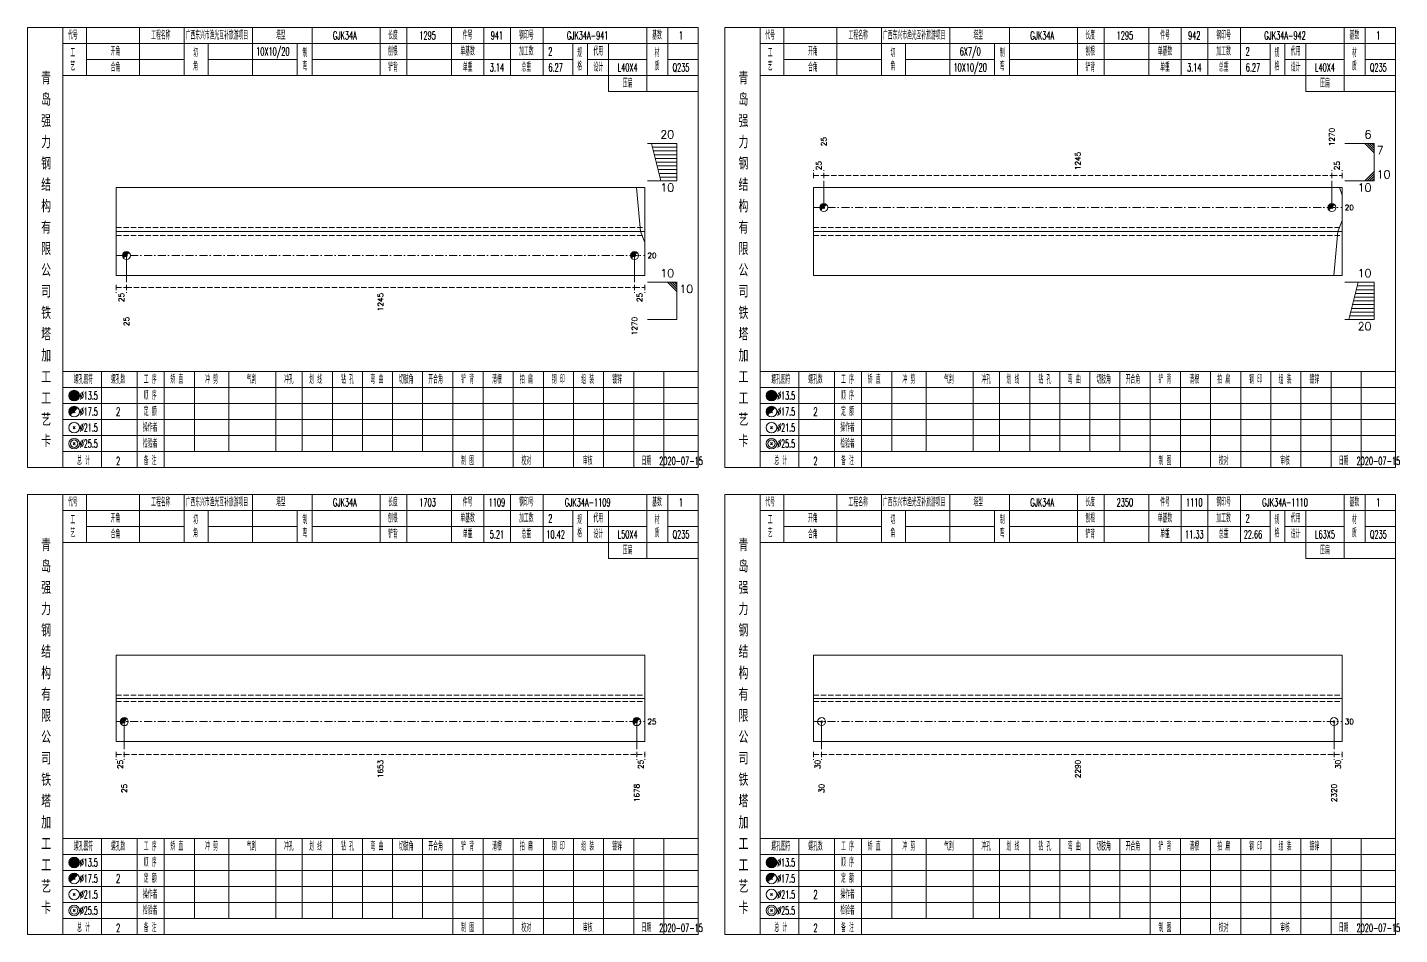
# Model space of a CAD drawing. Extents: x 0 to 2606, y -377 to 6479.
# Drawn here: x 0 to 514, y 1750 to 2090 of the extents above; entities that cross this region are included whole.
import ezdxf
from ezdxf.enums import TextEntityAlignment as Align

# ---------------------------------------------------------------- set-up
doc = ezdxf.new("R2010")
doc.units = 0
doc.header["$MEASUREMENT"] = 0
doc.linetypes.add('一点画线', pattern=[5.2, 3, -1, 0.2, -1])
doc.linetypes.add('虚线', pattern=[2.75, 2, -0.75])
doc.layers.get('0').update_dxf_attribs({"linetype": 'CONTINUOUS', "lineweight": 25})
doc.layers.add('1', color=7, linetype='CONTINUOUS', lineweight=25)
doc.layers.add('4', color=7, linetype='CONTINUOUS', lineweight=25)
doc.styles.get("Standard").update_dxf_attribs({"font": 'simplex.shx', "width": 0.7, "height": 3, "bigfont": 'gbhzfs.shx'})

msp = doc.modelspace()

# ---------------------------------------------------------------- linework, layer by layer
at = {"color": 7, "linetype": 'Continuous', "lineweight": 13}
for p, q in [((243.4, 2046.5), (232.4, 2046.5)), ((237.4, 2032.5), (233.9, 2046.5)), ((243.4, 2045.1), (234.25, 2045.1)), ((243.4, 2043.7), (234.6, 2043.7)), ((243.4, 2042.3), (234.95, 2042.3)), ((243.4, 2032.5), (243.4, 2046.5)), ((504.8, 2046.5), (493.8, 2046.5)), ((501.3, 2046.5), (504.8, 2043)), ((502.18, 2046.5), (504.8, 2043.88)), ((503.05, 2046.5), (504.8, 2044.75)), ((503.93, 2046.5), (504.8, 2045.62)), ((504.8, 2032.5), (504.8, 2046.5)), ((243.4, 2040.9), (235.3, 2040.9)), ((243.4, 2039.5), (235.65, 2039.5)), ((243.4, 2038.1), (236, 2038.1)), ((243.4, 2032.5), (232.4, 2032.5)), ((243.4, 2036.7), (236.35, 2036.7)), ((243.4, 2035.3), (236.7, 2035.3)), ((243.4, 2033.9), (237.05, 2033.9)), ((298.52, 2022.5), (298.52, 2032.5)), ((488.98, 2022.5), (488.98, 2032.5)), ((504.8, 2032.5), (493.8, 2032.5)), ((501.3, 2032.5), (504.8, 2036)), ((502.18, 2032.5), (504.8, 2035.12)), ((503.05, 2032.5), (504.8, 2034.25)), ((503.93, 2032.5), (504.8, 2033.38)), ((229.87, 2013.5), (228.34, 2030)), ((492.8, 2027.11), (491.88, 2030)), ((492.8, 2017.62), (491.27, 2013.5)), ((231.4, 2009.38), (229.87, 2013.5)), ((491.27, 2013.5), (489.74, 1997)), ((37.12, 2004.5), (37.12, 1994.5)), ((227.58, 2004.5), (227.58, 1994.5)), ((243.4, 1994.5), (232.4, 1994.5)), ((239.9, 1994.5), (243.4, 1991)), ((240.78, 1994.5), (243.4, 1991.88)), ((241.65, 1994.5), (243.4, 1992.75)), ((242.53, 1994.5), (243.4, 1993.62)), ((243.4, 1994.5), (243.4, 1980.5)), ((504.8, 1994.5), (493.8, 1994.5)), ((498.8, 1994.5), (495.3, 1980.5)), ((504.8, 1991.7), (498.1, 1991.7)), ((504.8, 1993.1), (498.45, 1993.1)), ((504.8, 1994.5), (504.8, 1980.5)), ((504.8, 1986.1), (496.7, 1986.1)), ((504.8, 1987.5), (497.05, 1987.5)), ((504.8, 1988.9), (497.4, 1988.9)), ((504.8, 1990.3), (497.75, 1990.3)), ((243.4, 1980.5), (232.4, 1980.5)), ((504.8, 1980.5), (493.8, 1980.5)), ((504.8, 1981.9), (495.65, 1981.9)), ((504.8, 1983.3), (496, 1983.3)), ((504.8, 1984.7), (496.35, 1984.7)), ((36.3, 1829.8), (36.3, 1819.5)), ((228.4, 1829.8), (228.4, 1819.5)), ((297.7, 1829.81), (297.7, 1819.5)), ((489.8, 1829.81), (489.8, 1819.5))]:
    msp.add_line(p, q, dxfattribs=at)
at = {"color": 8, "linetype": '虚线', "lineweight": 9}
for p, q in [((294.7, 2033.5), (294.7, 2036.5)), ((294.7, 2034.5), (298.52, 2034.5)), ((298.52, 2033.5), (298.52, 2036.5)), ((298.52, 2033.5), (298.52, 2036.5)), ((298.52, 2034.5), (488.98, 2034.5)), ((488.98, 2033.5), (488.98, 2036.5)), ((488.98, 2033.5), (488.98, 2036.5)), ((488.98, 2034.5), (492.8, 2034.5)), ((492.8, 2033.5), (492.8, 2036.5)), ((33.3, 1993.5), (33.3, 1990.5)), ((33.3, 1992.5), (37.12, 1992.5)), ((37.12, 1993.5), (37.12, 1990.5)), ((37.12, 1993.5), (37.12, 1990.5)), ((37.12, 1992.5), (227.58, 1992.5)), ((227.58, 1993.5), (227.58, 1990.5)), ((227.58, 1993.5), (227.58, 1990.5)), ((227.58, 1992.5), (231.4, 1992.5)), ((231.4, 1993.5), (231.4, 1990.5)), ((33.3, 1818.5), (33.3, 1815.5)), ((33.3, 1817.5), (36.3, 1817.5)), ((36.3, 1818.5), (36.3, 1815.5)), ((36.3, 1818.5), (36.3, 1815.5)), ((36.3, 1817.5), (228.4, 1817.5)), ((228.4, 1818.5), (228.4, 1815.5)), ((228.4, 1818.5), (228.4, 1815.5)), ((228.4, 1817.5), (231.4, 1817.5)), ((231.4, 1818.5), (231.4, 1815.5)), ((294.7, 1818.5), (294.7, 1815.5)), ((294.7, 1817.5), (297.7, 1817.5)), ((297.7, 1818.5), (297.7, 1815.5)), ((297.7, 1818.5), (297.7, 1815.5)), ((297.7, 1817.5), (489.8, 1817.5)), ((489.8, 1818.5), (489.8, 1815.5)), ((489.8, 1818.5), (489.8, 1815.5)), ((489.8, 1817.5), (492.8, 1817.5)), ((492.8, 1818.5), (492.8, 1815.5))]:
    msp.add_line(p, q, dxfattribs=at)
at = {"color": 7, "linetype": 'Continuous', "lineweight": 18}
for p, q in [((33.3, 2030), (33.3, 1997)), ((33.3, 2030), (231.4, 2030)), ((231.4, 2030), (231.4, 1997)), ((294.7, 2030), (294.7, 1997)), ((294.7, 2030), (492.8, 2030)), ((492.8, 2030), (492.8, 1997)), ((33.3, 2013.5), (231.4, 2013.5)), ((294.7, 2013.5), (492.8, 2013.5)), ((33.3, 1854.7), (33.3, 1822.3)), ((33.3, 1854.7), (231.4, 1854.7)), ((231.4, 1854.7), (231.4, 1822.3)), ((294.7, 1854.69), (294.7, 1822.31)), ((294.7, 1854.69), (492.8, 1854.69)), ((492.8, 1854.69), (492.8, 1822.31)), ((33.3, 1838.5), (231.4, 1838.5)), ((294.7, 1838.5), (492.8, 1838.5))]:
    msp.add_line(p, q, dxfattribs=at)
at = {"color": 3, "linetype": '一点画线', "lineweight": 13}
for p, q in [((294.7, 2022.5), (492.8, 2022.5)), ((33.3, 2004.5), (231.4, 2004.5)), ((33.3, 1829.8), (231.4, 1829.8)), ((294.7, 1829.81), (492.8, 1829.81))]:
    msp.add_line(p, q, dxfattribs=at)
at = {"color": 7, "linetype": 'Continuous', "lineweight": 0}
for p, q in [((298.22, 2022.2), (298.82, 2022.8)), ((298.22, 2022.8), (298.82, 2022.2)), ((488.68, 2022.2), (489.28, 2022.8)), ((488.68, 2022.8), (489.28, 2022.2))]:
    msp.add_line(p, q, dxfattribs=at)
at = {"color": 1, "linetype": '虚线', "lineweight": 18}
for p, q in [((33.3, 2015), (231.4, 2015)), ((33.3, 2012), (231.4, 2012)), ((294.7, 2015), (492.8, 2015)), ((294.7, 2012), (492.8, 2012)), ((33.3, 1839.7), (231.4, 1839.7)), ((33.3, 1837.3), (231.4, 1837.3)), ((294.7, 1839.69), (492.8, 1839.69)), ((294.7, 1837.31), (492.8, 1837.31))]:
    msp.add_line(p, q, dxfattribs=at)
at = {"color": 7, "linetype": 'Continuous', "lineweight": 13}
for centre in [(298.52, 2022.5), (488.98, 2022.5)]:
    msp.add_circle(centre, 1.5, dxfattribs=at)
for centre, radius in [((298.52, 2022.5), 1.35), ((298.52, 2022.5), 1.2), ((298.52, 2022.5), 1.05), ((298.52, 2022.5), 0.9), ((298.52, 2022.5), 0.75), ((298.52, 2022.5), 0.6), ((298.52, 2022.5), 0.45), ((298.52, 2022.5), 0.3), ((298.52, 2022.5), 0.15), ((488.98, 2022.5), 1.35), ((488.98, 2022.5), 1.2), ((488.98, 2022.5), 1.05), ((488.98, 2022.5), 0.9), ((488.98, 2022.5), 0.75), ((488.98, 2022.5), 0.6), ((488.98, 2022.5), 0.45), ((488.98, 2022.5), 0.3), ((488.98, 2022.5), 0.15)]:
    msp.add_arc(centre, radius, 45, 225, dxfattribs=at)
at = {"layer": '1', "color": 7, "linetype": 'Continuous', "lineweight": 0}
for p, q in [((36.82, 2004.2), (37.42, 2004.8)), ((36.82, 2004.8), (37.42, 2004.2)), ((227.28, 2004.2), (227.88, 2004.8)), ((227.28, 2004.8), (227.88, 2004.2)), ((36, 1829.5), (36.6, 1830.1)), ((36, 1830.1), (36.6, 1829.5)), ((228.1, 1829.5), (228.7, 1830.1)), ((228.1, 1830.1), (228.7, 1829.5))]:
    msp.add_line(p, q, dxfattribs=at)
at = {"layer": '1', "color": 7, "linetype": 'Continuous', "lineweight": 18}
for p, q in [((33.3, 1997), (231.4, 1997)), ((294.7, 1997), (492.8, 1997)), ((33.3, 1822.3), (231.4, 1822.3)), ((294.7, 1822.31), (492.8, 1822.31))]:
    msp.add_line(p, q, dxfattribs=at)
at = {"layer": '1', "color": 7, "linetype": 'Continuous', "lineweight": 13}
for p, q in [((297.4, 1829.51), (298, 1830.11)), ((298, 1829.51), (297.4, 1830.11)), ((489.5, 1829.51), (490.1, 1830.11)), ((490.1, 1829.51), (489.5, 1830.11))]:
    msp.add_line(p, q, dxfattribs=at)
for centre in [(37.12, 2004.5), (227.58, 2004.5), (36.3, 1829.8), (228.4, 1829.8), (297.7, 1829.81), (489.8, 1829.81)]:
    msp.add_circle(centre, 1.5, dxfattribs=at)
for centre, radius in [((37.12, 2004.5), 1.35), ((37.12, 2004.5), 1.2), ((37.12, 2004.5), 1.05), ((37.12, 2004.5), 0.9), ((37.12, 2004.5), 0.75), ((37.12, 2004.5), 0.6), ((37.12, 2004.5), 0.45), ((37.12, 2004.5), 0.3), ((37.12, 2004.5), 0.15), ((227.58, 2004.5), 1.35), ((227.58, 2004.5), 1.2), ((227.58, 2004.5), 1.05), ((227.58, 2004.5), 0.9), ((227.58, 2004.5), 0.75), ((227.58, 2004.5), 0.6), ((227.58, 2004.5), 0.45), ((227.58, 2004.5), 0.3), ((227.58, 2004.5), 0.15), ((36.3, 1829.8), 1.35), ((228.4, 1829.8), 1.35), ((36.3, 1829.8), 1.2), ((36.3, 1829.8), 1.05), ((36.3, 1829.8), 0.9), ((36.3, 1829.8), 0.75), ((36.3, 1829.8), 0.6), ((36.3, 1829.8), 0.45), ((36.3, 1829.8), 0.3), ((36.3, 1829.8), 0.15), ((228.4, 1829.8), 1.2), ((228.4, 1829.8), 1.05), ((228.4, 1829.8), 0.9), ((228.4, 1829.8), 0.75), ((228.4, 1829.8), 0.6), ((228.4, 1829.8), 0.45), ((228.4, 1829.8), 0.3), ((228.4, 1829.8), 0.15)]:
    msp.add_arc(centre, radius, 45, 225, dxfattribs=at)
at = {"layer": '4', "color": 1, "linetype": 'Continuous', "lineweight": 18}
for p, q in [((13.3, 1925), (13.3, 2090)), ((22.2, 2072), (22.2, 2090)), ((42, 2072), (42, 2090)), ((58.8, 2072), (58.8, 2090)), ((84.4, 2072), (84.4, 2090)), ((106.7, 2072), (106.7, 2090)), ((132.2, 2072), (132.2, 2090)), ((142.2, 2072), (142.2, 2090)), ((158.9, 2072), (158.9, 2090)), ((171.1, 2072), (171.1, 2090)), ((181.1, 2072), (181.1, 2090)), ((193.3, 2072), (193.3, 2090)), ((232.2, 2066), (232.2, 2090)), ((240, 2072), (240, 2090)), ((274.7, 1925), (274.7, 2090)), ((283.6, 2072), (283.6, 2090)), ((303.4, 2072), (303.4, 2090)), ((320.2, 2072), (320.2, 2090)), ((345.8, 2072), (345.8, 2090)), ((368.1, 2072), (368.1, 2090)), ((393.6, 2072), (393.6, 2090)), ((403.6, 2072), (403.6, 2090)), ((420.3, 2072), (420.3, 2090)), ((432.5, 2072), (432.5, 2090)), ((442.5, 2072), (442.5, 2090)), ((454.7, 2072), (454.7, 2090)), ((493.6, 2066), (493.6, 2090)), ((501.4, 2072), (501.4, 2090)), ((13.3, 2084), (251.4, 2084)), ((67.8, 2072), (67.8, 2084)), ((101.1, 2072), (101.1, 2084)), ((204.4, 2072), (204.4, 2084)), ((210, 2072), (210, 2084)), ((217.8, 2066), (217.8, 2084)), ((274.7, 2084), (512.8, 2084)), ((329.2, 2072), (329.2, 2084)), ((362.5, 2072), (362.5, 2084)), ((465.8, 2072), (465.8, 2084)), ((471.4, 2072), (471.4, 2084)), ((479.2, 2066), (479.2, 2084)), ((22.2, 2078), (58.8, 2078)), ((67.8, 2078), (101.1, 2078)), ((106.7, 2078), (204.4, 2078)), ((210, 2078), (232.2, 2078)), ((240, 2078), (251.4, 2078)), ((283.6, 2078), (320.2, 2078)), ((329.2, 2078), (362.5, 2078)), ((368.1, 2078), (465.8, 2078)), ((471.4, 2078), (493.6, 2078)), ((501.4, 2078), (512.8, 2078)), ((13.3, 2072), (251.4, 2072)), ((274.7, 2072), (512.8, 2072)), ((217.8, 2066), (251.4, 2066)), ((479.2, 2066), (512.8, 2066)), ((13.3, 1961), (251.4, 1961)), ((27.8, 1925), (27.8, 1961)), ((41.1, 1925), (41.1, 1961)), ((51.2, 1925), (51.2, 1961)), ((62.6, 1931), (62.6, 1961)), ((75.5, 1931), (75.5, 1961)), ((93.1, 1931), (93.1, 1961)), ((103, 1931), (103, 1961)), ((114.3, 1931), (114.3, 1961)), ((125.6, 1931), (125.6, 1961)), ((136.9, 1931), (136.9, 1961)), ((148.1, 1931), (148.1, 1961)), ((159.5, 1931), (159.5, 1961)), ((170.8, 1931), (170.8, 1961)), ((182.1, 1931), (182.1, 1961)), ((193.4, 1931), (193.4, 1961)), ((204.7, 1931), (204.7, 1961)), ((216, 1931), (216, 1961)), ((227.3, 1931), (227.3, 1961)), ((238.6, 1931), (238.6, 1961)), ((274.7, 1961), (512.8, 1961)), ((289.2, 1925), (289.2, 1961)), ((302.5, 1925), (302.5, 1961)), ((312.6, 1925), (312.6, 1961)), ((324, 1931), (324, 1961)), ((336.9, 1931), (336.9, 1961)), ((354.5, 1931), (354.5, 1961)), ((364.4, 1931), (364.4, 1961)), ((375.7, 1931), (375.7, 1961)), ((387, 1931), (387, 1961)), ((398.3, 1931), (398.3, 1961)), ((409.5, 1931), (409.5, 1961)), ((420.9, 1931), (420.9, 1961)), ((432.2, 1931), (432.2, 1961)), ((443.5, 1931), (443.5, 1961)), ((454.8, 1931), (454.8, 1961)), ((466.1, 1931), (466.1, 1961)), ((477.4, 1931), (477.4, 1961)), ((488.7, 1931), (488.7, 1961)), ((500, 1931), (500, 1961)), ((13.3, 1955), (251.4, 1955)), ((274.7, 1955), (512.8, 1955)), ((13.3, 1949), (251.4, 1949)), ((274.7, 1949), (512.8, 1949)), ((13.3, 1943), (251.4, 1943)), ((274.7, 1943), (512.8, 1943)), ((13.3, 1937), (251.4, 1937)), ((274.7, 1937), (512.8, 1937)), ((13.3, 1931), (251.4, 1931)), ((159.5, 1925), (159.5, 1931)), ((170.8, 1925), (170.8, 1931)), ((182.1, 1925), (182.1, 1931)), ((193.4, 1925), (193.4, 1931)), ((204.7, 1925), (204.7, 1931)), ((216, 1925), (216, 1931)), ((227.3, 1925), (227.3, 1931)), ((238.6, 1925), (238.6, 1931)), ((274.7, 1931), (512.8, 1931)), ((420.9, 1925), (420.9, 1931)), ((432.2, 1925), (432.2, 1931)), ((443.5, 1925), (443.5, 1931)), ((454.8, 1925), (454.8, 1931)), ((466.1, 1925), (466.1, 1931)), ((477.4, 1925), (477.4, 1931)), ((488.7, 1925), (488.7, 1931)), ((500, 1925), (500, 1931)), ((13.3, 1750), (13.3, 1915)), ((22.2, 1897), (22.2, 1915)), ((42, 1897), (42, 1915)), ((58.8, 1897), (58.8, 1915)), ((84.4, 1897), (84.4, 1915)), ((106.7, 1897), (106.7, 1915)), ((132.2, 1897), (132.2, 1915)), ((142.2, 1897), (142.2, 1915)), ((158.9, 1897), (158.9, 1915)), ((171.1, 1897), (171.1, 1915)), ((181.1, 1897), (181.1, 1915)), ((193.3, 1897), (193.3, 1915)), ((232.2, 1891), (232.2, 1915)), ((240, 1897), (240, 1915)), ((274.7, 1750), (274.7, 1915)), ((283.6, 1897), (283.6, 1915)), ((303.4, 1897), (303.4, 1915)), ((320.2, 1897), (320.2, 1915)), ((345.8, 1897), (345.8, 1915)), ((368.1, 1897), (368.1, 1915)), ((393.6, 1897), (393.6, 1915)), ((403.6, 1897), (403.6, 1915)), ((420.3, 1897), (420.3, 1915)), ((432.5, 1897), (432.5, 1915)), ((442.5, 1897), (442.5, 1915)), ((454.7, 1897), (454.7, 1915)), ((493.6, 1891), (493.6, 1915)), ((501.4, 1897), (501.4, 1915)), ((13.3, 1909), (251.4, 1909)), ((67.8, 1897), (67.8, 1909)), ((101.1, 1897), (101.1, 1909)), ((204.4, 1897), (204.4, 1909)), ((210, 1897), (210, 1909)), ((217.8, 1891), (217.8, 1909)), ((274.7, 1909), (512.8, 1909)), ((329.2, 1897), (329.2, 1909)), ((362.5, 1897), (362.5, 1909)), ((465.8, 1897), (465.8, 1909)), ((471.4, 1897), (471.4, 1909)), ((479.2, 1891), (479.2, 1909)), ((22.2, 1903), (58.8, 1903)), ((67.8, 1903), (101.1, 1903)), ((106.7, 1903), (204.4, 1903)), ((210, 1903), (232.2, 1903)), ((240, 1903), (251.4, 1903)), ((283.6, 1903), (320.2, 1903)), ((329.2, 1903), (362.5, 1903)), ((368.1, 1903), (465.8, 1903)), ((471.4, 1903), (493.6, 1903)), ((501.4, 1903), (512.8, 1903)), ((13.3, 1897), (251.4, 1897)), ((274.7, 1897), (512.8, 1897)), ((217.8, 1891), (251.4, 1891)), ((479.2, 1891), (512.8, 1891)), ((13.3, 1786), (251.4, 1786)), ((27.8, 1750), (27.8, 1786)), ((41.1, 1750), (41.1, 1786)), ((51.2, 1750), (51.2, 1786)), ((62.6, 1756), (62.6, 1786)), ((75.5, 1756), (75.5, 1786)), ((93.1, 1756), (93.1, 1786)), ((103, 1756), (103, 1786)), ((114.3, 1756), (114.3, 1786)), ((125.6, 1756), (125.6, 1786)), ((136.9, 1756), (136.9, 1786)), ((148.1, 1756), (148.1, 1786)), ((159.5, 1756), (159.5, 1786)), ((170.8, 1756), (170.8, 1786)), ((182.1, 1756), (182.1, 1786)), ((193.4, 1756), (193.4, 1786)), ((204.7, 1756), (204.7, 1786)), ((216, 1756), (216, 1786)), ((227.3, 1756), (227.3, 1786)), ((238.6, 1756), (238.6, 1786)), ((274.7, 1786), (512.8, 1786)), ((289.2, 1750), (289.2, 1786)), ((302.5, 1750), (302.5, 1786)), ((312.6, 1750), (312.6, 1786)), ((324, 1756), (324, 1786)), ((336.9, 1756), (336.9, 1786)), ((354.5, 1756), (354.5, 1786)), ((364.4, 1756), (364.4, 1786)), ((375.7, 1756), (375.7, 1786)), ((387, 1756), (387, 1786)), ((398.3, 1756), (398.3, 1786)), ((409.5, 1756), (409.5, 1786)), ((420.9, 1756), (420.9, 1786)), ((432.2, 1756), (432.2, 1786)), ((443.5, 1756), (443.5, 1786)), ((454.8, 1756), (454.8, 1786)), ((466.1, 1756), (466.1, 1786)), ((477.4, 1756), (477.4, 1786)), ((488.7, 1756), (488.7, 1786)), ((500, 1756), (500, 1786)), ((13.3, 1780), (251.4, 1780)), ((274.7, 1780), (512.8, 1780)), ((13.3, 1774), (251.4, 1774)), ((274.7, 1774), (512.8, 1774)), ((13.3, 1768), (251.4, 1768)), ((274.7, 1768), (512.8, 1768)), ((13.3, 1762), (251.4, 1762)), ((274.7, 1762), (512.8, 1762)), ((13.3, 1756), (251.4, 1756)), ((159.5, 1750), (159.5, 1756)), ((170.8, 1750), (170.8, 1756)), ((182.1, 1750), (182.1, 1756)), ((193.4, 1750), (193.4, 1756)), ((204.7, 1750), (204.7, 1756)), ((216, 1750), (216, 1756)), ((227.3, 1750), (227.3, 1756)), ((238.6, 1750), (238.6, 1756)), ((274.7, 1756), (512.8, 1756)), ((420.9, 1750), (420.9, 1756)), ((432.2, 1750), (432.2, 1756)), ((443.5, 1750), (443.5, 1756)), ((454.8, 1750), (454.8, 1756)), ((466.1, 1750), (466.1, 1756)), ((477.4, 1750), (477.4, 1756)), ((488.7, 1750), (488.7, 1756)), ((500, 1750), (500, 1756))]:
    msp.add_line(p, q, dxfattribs=at)
at = {"layer": '4', "color": 7, "linetype": 'Continuous', "lineweight": 13}
for p, q in [((17.3, 1951.8), (17.7, 1952.2)), ((17.7, 1951.8), (17.3, 1952.2)), ((278.7, 1951.8), (279.1, 1952.2)), ((279.1, 1951.8), (278.7, 1952.2)), ((17.1, 1939.6), (17.9, 1940.4)), ((17.9, 1939.6), (17.1, 1940.4)), ((278.5, 1939.6), (279.3, 1940.4)), ((279.3, 1939.6), (278.5, 1940.4)), ((17.1, 1933.6), (17.9, 1934.4)), ((17.9, 1933.6), (17.1, 1934.4)), ((278.5, 1933.6), (279.3, 1934.4)), ((279.3, 1933.6), (278.5, 1934.4)), ((17.3, 1776.8), (17.7, 1777.2)), ((17.7, 1776.8), (17.3, 1777.2)), ((278.7, 1776.8), (279.1, 1777.2)), ((279.1, 1776.8), (278.7, 1777.2)), ((17.1, 1764.6), (17.9, 1765.4)), ((17.9, 1764.6), (17.1, 1765.4)), ((278.5, 1764.6), (279.3, 1765.4)), ((279.3, 1764.6), (278.5, 1765.4)), ((17.1, 1758.6), (17.9, 1759.4)), ((17.9, 1758.6), (17.1, 1759.4)), ((278.5, 1758.6), (279.3, 1759.4)), ((279.3, 1758.6), (278.5, 1759.4))]:
    msp.add_line(p, q, dxfattribs=at)
at = {"layer": '4', "color": 7, "linetype": 'Continuous', "lineweight": 0}
for p, q in [((17.1, 1945.6), (17.9, 1946.4)), ((17.1, 1946.4), (17.9, 1945.6)), ((278.5, 1945.6), (279.3, 1946.4)), ((278.5, 1946.4), (279.3, 1945.6)), ((17.1, 1770.6), (17.9, 1771.4)), ((17.1, 1771.4), (17.9, 1770.6)), ((278.5, 1770.6), (279.3, 1771.4)), ((278.5, 1771.4), (279.3, 1770.6))]:
    msp.add_line(p, q, dxfattribs=at)
at = {"layer": '4', "color": 1, "linetype": 'Continuous', "lineweight": 18}
for points in [[(0, 2090), (0, 1925), (251.4, 1925), (251.4, 2090)], [(261.4, 2090), (261.4, 1925), (512.8, 1925), (512.8, 2090)], [(0, 1915), (0, 1750), (251.4, 1750), (251.4, 1915)], [(261.4, 1915), (261.4, 1750), (512.8, 1750), (512.8, 1915)]]:
    msp.add_lwpolyline(points, close=True, dxfattribs=at)
at = {"layer": '4', "color": 7, "linetype": 'Continuous', "lineweight": 13}
for centre, radius in [((17.5, 1952), 2), ((17.5, 1952), 1.8), ((17.5, 1952), 1.6), ((17.5, 1952), 1.4), ((17.5, 1952), 1.2), ((17.5, 1952), 1), ((17.5, 1952), 0.8), ((17.5, 1952), 0.6), ((17.5, 1952), 0.4), ((17.5, 1952), 0.2), ((278.9, 1952), 2), ((278.9, 1952), 1.8), ((278.9, 1952), 1.6), ((278.9, 1952), 1.4), ((278.9, 1952), 1.2), ((278.9, 1952), 1), ((278.9, 1952), 0.8), ((278.9, 1952), 0.6), ((278.9, 1952), 0.4), ((278.9, 1952), 0.2), ((17.5, 1946), 2), ((278.9, 1946), 2), ((17.5, 1940), 2), ((278.9, 1940), 2), ((17.5, 1934), 2), ((17.5, 1934), 1.4), ((278.9, 1934), 2), ((278.9, 1934), 1.4), ((17.5, 1777), 2), ((17.5, 1777), 1.8), ((17.5, 1777), 1.6), ((17.5, 1777), 1.4), ((17.5, 1777), 1.2), ((17.5, 1777), 1), ((17.5, 1777), 0.8), ((17.5, 1777), 0.6), ((17.5, 1777), 0.4), ((17.5, 1777), 0.2), ((278.9, 1777), 2), ((278.9, 1777), 1.8), ((278.9, 1777), 1.6), ((278.9, 1777), 1.4), ((278.9, 1777), 1.2), ((278.9, 1777), 1), ((278.9, 1777), 0.8), ((278.9, 1777), 0.6), ((278.9, 1777), 0.4), ((278.9, 1777), 0.2), ((17.5, 1771), 2), ((278.9, 1771), 2), ((17.5, 1765), 2), ((278.9, 1765), 2), ((17.5, 1759), 2), ((17.5, 1759), 1.4), ((278.9, 1759), 2), ((278.9, 1759), 1.4)]:
    msp.add_circle(centre, radius, dxfattribs=at)
for centre, radius in [((17.5, 1946), 1.8), ((17.5, 1946), 1.6), ((17.5, 1946), 1.4), ((17.5, 1946), 1.2), ((17.5, 1946), 1), ((17.5, 1946), 0.8), ((17.5, 1946), 0.6), ((17.5, 1946), 0.4), ((17.5, 1946), 0.2), ((278.9, 1946), 1.8), ((278.9, 1946), 1.6), ((278.9, 1946), 1.4), ((278.9, 1946), 1.2), ((278.9, 1946), 1), ((278.9, 1946), 0.8), ((278.9, 1946), 0.6), ((278.9, 1946), 0.4), ((278.9, 1946), 0.2), ((17.5, 1771), 1.8), ((17.5, 1771), 1.6), ((17.5, 1771), 1.4), ((17.5, 1771), 1.2), ((17.5, 1771), 1), ((17.5, 1771), 0.8), ((17.5, 1771), 0.6), ((17.5, 1771), 0.4), ((17.5, 1771), 0.2), ((278.9, 1771), 1.8), ((278.9, 1771), 1.6), ((278.9, 1771), 1.4), ((278.9, 1771), 1.2), ((278.9, 1771), 1), ((278.9, 1771), 0.8), ((278.9, 1771), 0.6), ((278.9, 1771), 0.4), ((278.9, 1771), 0.2)]:
    msp.add_arc(centre, radius, 45, 225, dxfattribs=at)

# ---------------------------------------------------------------- texts
at = {"color": 7, "linetype": 'Continuous', "lineweight": 13}
for s, p in [('20', (242.4, 2047.5)), ('6', (503.8, 2047.5)), ('10', (242.4, 1995.5)), ('10', (503.8, 1995.5))]:
    msp.add_text(s, height=3, dxfattribs=at).set_placement(p, align=Align.BOTTOM_RIGHT)
for s, p in [('25', (298.52, 2045.5)), ('1270', (488.98, 2045.5))]:
    msp.add_text(s, height=2, rotation=90, dxfattribs=at).set_placement(p, align=Align.MIDDLE_LEFT)
at = {"color": 8, "linetype": 'Continuous', "lineweight": 9}
for s, p in [('1245', (393.75, 2036.5)), ('25', (296.61, 2036.5)), ('25', (490.89, 2036.5))]:
    msp.add_text(s, height=2, rotation=90, dxfattribs=at).set_placement(p, align=Align.MIDDLE_LEFT)
at = {"color": 7, "linetype": 'Continuous', "lineweight": 13}
for s, p in [('7', (505.8, 2045.5)), ('10', (244.4, 1993.5))]:
    msp.add_text(s, height=3, dxfattribs=at).set_placement(p, align=Align.TOP_LEFT)
msp.add_text('10', height=3, dxfattribs=at).set_placement((505.8, 2032.5), align=Align.BOTTOM_LEFT)
for s, p in [('10', (242.4, 2031.5)), ('10', (503.8, 2031.5)), ('20', (503.8, 1979.5))]:
    msp.add_text(s, height=3, dxfattribs=at).set_placement(p, align=Align.TOP_RIGHT)
for s, p in [('20', (493.8, 2022.5)), ('20', (232.4, 2004.5)), ('25', (232.4, 1829.8)), ('30', (493.8, 1829.81))]:
    msp.add_text(s, height=2, dxfattribs=at).set_placement(p, align=Align.MIDDLE_LEFT)
at = {"color": 8, "linetype": 'Continuous', "lineweight": 9}
for s, p in [('25', (35.21, 1990.5)), ('1245', (132.35, 1990.5)), ('25', (229.49, 1990.5)), ('25', (34.8, 1815.5)), ('1653', (132.35, 1815.5)), ('25', (229.9, 1815.5)), ('30', (296.2, 1815.5)), ('2290', (393.75, 1815.5)), ('30', (491.3, 1815.5))]:
    msp.add_text(s, height=2, rotation=90, dxfattribs=at).set_placement(p, align=Align.MIDDLE_RIGHT)
at = {"layer": '1', "color": 7, "linetype": 'Continuous', "lineweight": 13}
for s, p in [('25', (37.12, 1981.5)), ('1270', (227.58, 1981.5)), ('25', (36.3, 1806.5)), ('1678', (228.4, 1806.5)), ('30', (297.7, 1806.5)), ('2320', (489.8, 1806.5))]:
    msp.add_text(s, height=2, rotation=90, dxfattribs=at).set_placement(p, align=Align.MIDDLE_RIGHT)
at = {"layer": '4', "color": 1, "linetype": 'Continuous', "lineweight": 13}
for s, height, width, p in [('代号', 3, 0.6, (17, 2087)), ('工程名称', 3, 0.6, (50, 2087)), ('广西东兴市渔光互补旅游项目', 3, 0.6, (71, 2087)), ('塔型', 3, 0.6, (95, 2087)), ('GJK34A', 3, 0.6, (119, 2087)), ('长度', 3, 0.6, (137, 2087)), ('1295', 3, 0.6, (150, 2087)), ('件号', 3, 0.6, (165, 2087)), ('941', 3, 0.6, (176, 2087)), ('钢印号', 3, 0.6, (187, 2087)), ('GJK34A-941', 3, 0.6, (210, 2087)), ('基数', 3, 0.6, (236, 2087)), ('1', 3, 0.6, (245, 2087)), ('代号', 3, 0.6, (278.4, 2087)), ('工程名称', 3, 0.6, (311.4, 2087)), ('广西东兴市渔光互补旅游项目', 3, 0.6, (332.4, 2087)), ('塔型', 3, 0.6, (356.4, 2087)), ('GJK34A', 3, 0.6, (380.4, 2087)), ('长度', 3, 0.6, (398.4, 2087)), ('1295', 3, 0.6, (411.4, 2087)), ('件号', 3, 0.6, (426.4, 2087)), ('942', 3, 0.6, (437.4, 2087)), ('钢印号', 3, 0.6, (448.4, 2087)), ('GJK34A-942', 3, 0.6, (471.4, 2087)), ('基数', 3, 0.6, (497.4, 2087)), ('1', 3, 0.6, (506.4, 2087)), ('工', 3, 0.6, (17, 2080.4)), ('开角', 3, 0.6, (33, 2081)), ('切', 3, 0.6, (63, 2080.4)), ('10X10/20', 3, 0.6, (92, 2081)), ('制', 3, 0.6, (104, 2080.4)), ('刨根', 3, 0.6, (137, 2081)), ('单基数', 3, 0.6, (165, 2081)), ('加工数', 3, 0.6, (187, 2081)), ('2', 3, 0.6, (196, 2081)), ('规', 3, 0.6, (207, 2080.4)), ('代用', 3, 0.6, (214, 2081)), ('材', 3, 0.6, (236, 2080.4)), ('工', 3, 0.6, (278.4, 2080.4)), ('开角', 3, 0.6, (294.4, 2081)), ('切', 3, 0.6, (324.4, 2080.4)), ('6X7/0', 3, 0.6, (353.4, 2081)), ('制', 3, 0.6, (365.4, 2080.4)), ('刨根', 3, 0.6, (398.4, 2081)), ('单基数', 3, 0.6, (426.4, 2081)), ('加工数', 3, 0.6, (448.4, 2081)), ('2', 3, 0.6, (457.4, 2081)), ('规', 3, 0.6, (468.4, 2080.4)), ('代用', 3, 0.6, (475.4, 2081)), ('材', 3, 0.6, (497.4, 2080.4)), ('青', 4.6, 0.8, (7, 2071)), ('艺', 3, 0.6, (17, 2075.4)), ('合角', 3, 0.6, (33, 2075)), ('角', 3, 0.6, (63, 2075.4)), ('弯', 3, 0.6, (104, 2075.4)), ('铲背', 3, 0.6, (137, 2075)), ('单重', 3, 0.6, (165, 2075)), ('3.14', 3, 0.6, (176, 2075)), ('总重', 3, 0.6, (187, 2075)), ('6.27', 3, 0.6, (198, 2075)), ('格', 3, 0.6, (207, 2075.4)), ('设计', 3, 0.6, (214, 2075)), ('L40X4', 3, 0.6, (225, 2075)), ('质', 3, 0.6, (236, 2075.4)), ('Q235', 3, 0.6, (245, 2075)), ('青', 4.6, 0.8, (268.4, 2071)), ('艺', 3, 0.6, (278.4, 2075.4)), ('合角', 3, 0.6, (294.4, 2075)), ('角', 3, 0.6, (324.4, 2075.4)), ('10X10/20', 3, 0.6, (353.4, 2075)), ('弯', 3, 0.6, (365.4, 2075.4)), ('铲背', 3, 0.6, (398.4, 2075)), ('单重', 3, 0.6, (426.4, 2075)), ('3.14', 3, 0.6, (437.4, 2075)), ('总重', 3, 0.6, (448.4, 2075)), ('6.27', 3, 0.6, (459.4, 2075)), ('格', 3, 0.6, (468.4, 2075.4)), ('设计', 3, 0.6, (475.4, 2075)), ('L40X4', 3, 0.6, (486.4, 2075)), ('质', 3, 0.6, (497.4, 2075.4)), ('Q235', 3, 0.6, (506.4, 2075)), ('压扁', 3, 0.6, (225, 2069)), ('压扁', 3, 0.6, (486.4, 2069)), ('岛', 4.6, 0.8, (7, 2063)), ('岛', 4.6, 0.8, (268.4, 2063)), ('强', 4.6, 0.8, (7, 2055)), ('强', 4.6, 0.8, (268.4, 2055)), ('力', 4.6, 0.8, (7, 2047)), ('力', 4.6, 0.8, (268.4, 2047)), ('钢', 4.6, 0.8, (7, 2039)), ('钢', 4.6, 0.8, (268.4, 2039)), ('结', 4.6, 0.8, (7, 2031)), ('结', 4.6, 0.8, (268.4, 2031)), ('构', 4.6, 0.8, (7, 2023)), ('构', 4.6, 0.8, (268.4, 2023)), ('有', 4.6, 0.8, (7, 2015)), ('有', 4.6, 0.8, (268.4, 2015)), ('限', 4.6, 0.8, (7, 2007)), ('限', 4.6, 0.8, (268.4, 2007)), ('公', 4.6, 0.8, (7, 1999)), ('公', 4.6, 0.8, (268.4, 1999)), ('司', 4.6, 0.8, (7, 1991)), ('司', 4.6, 0.8, (268.4, 1991)), ('铁', 4.6, 0.8, (7, 1983)), ('铁', 4.6, 0.8, (268.4, 1983)), ('塔', 4.6, 0.8, (7, 1975)), ('塔', 4.6, 0.8, (268.4, 1975)), ('加', 4.6, 0.8, (7, 1967)), ('加', 4.6, 0.8, (268.4, 1967)), ('工', 4.6, 0.8, (7, 1959)), ('螺孔图符', 3, 0.6, (21, 1958)), ('螺孔数', 3, 0.6, (34, 1958)), ('工 序', 3, 0.6, (46, 1958)), ('矫 直', 3, 0.6, (56, 1958)), ('冲 剪', 3, 0.6, (69, 1958)), ('气割', 3, 0.6, (84, 1958)), ('冲孔', 3, 0.6, (98, 1958)), ('划 线', 3, 0.6, (108, 1958)), ('钻 孔', 3, 0.6, (120, 1958)), ('弯 曲', 3, 0.6, (131, 1958)), ('切肢角', 3, 0.6, (142, 1958)), ('开合角', 3, 0.6, (153, 1958)), ('铲 背', 3, 0.6, (165, 1958)), ('清根', 3, 0.6, (176, 1958)), ('拍 扁', 3, 0.6, (187, 1958)), ('钢 印', 3, 0.6, (199, 1958)), ('组 装', 3, 0.6, (210, 1958)), ('镀锌', 3, 0.6, (221, 1958)), ('工', 4.6, 0.8, (268.4, 1959)), ('螺孔图符', 3, 0.6, (282.4, 1958)), ('螺孔数', 3, 0.6, (295.4, 1958)), ('工 序', 3, 0.6, (307.4, 1958)), ('矫 直', 3, 0.6, (317.4, 1958)), ('冲 剪', 3, 0.6, (330.4, 1958)), ('气割', 3, 0.6, (345.4, 1958)), ('冲孔', 3, 0.6, (359.4, 1958)), ('划 线', 3, 0.6, (369.4, 1958)), ('钻 孔', 3, 0.6, (381.4, 1958)), ('弯 曲', 3, 0.6, (392.4, 1958)), ('切肢角', 3, 0.6, (403.4, 1958)), ('开合角', 3, 0.6, (414.4, 1958)), ('铲 背', 3, 0.6, (426.4, 1958)), ('清根', 3, 0.6, (437.4, 1958)), ('拍 扁', 3, 0.6, (448.4, 1958)), ('钢 印', 3, 0.6, (460.4, 1958)), ('组 装', 3, 0.6, (471.4, 1958)), ('镀锌', 3, 0.6, (482.4, 1958)), ('工', 4.6, 0.8, (7, 1951)), ('%%C13.5', 3, 0.5, (23, 1952)), ('顺 序', 3, 0.6, (46, 1952)), ('工', 4.6, 0.8, (268.4, 1951)), ('%%C13.5', 3, 0.5, (284.4, 1952)), ('顺 序', 3, 0.6, (307.4, 1952)), ('艺', 4.6, 0.8, (7, 1943)), ('%%C17.5', 3, 0.5, (23, 1946)), ('2', 3.2, 0.6, (34, 1946)), ('定 额', 3, 0.6, (46, 1946)), ('艺', 4.6, 0.8, (268.4, 1943)), ('%%C17.5', 3, 0.5, (284.4, 1946)), ('2', 3.2, 0.6, (295.4, 1946)), ('定 额', 3, 0.6, (307.4, 1946)), ('%%C21.5', 3, 0.5, (23, 1940)), ('操作者', 3, 0.6, (46, 1940)), ('%%C21.5', 3, 0.5, (284.4, 1940)), ('操作者', 3, 0.6, (307.4, 1940)), ('卡', 4.6, 0.8, (7, 1935)), ('%%C25.5', 3, 0.5, (23, 1934)), ('检验者', 3, 0.6, (46, 1934)), ('卡', 4.6, 0.8, (268.4, 1935)), ('%%C25.5', 3, 0.5, (284.4, 1934)), ('检验者', 3, 0.6, (307.4, 1934)), ('总 计', 3, 0.6, (21, 1927.5)), ('2', 3, 0.6, (34, 1927.5)), ('备 注', 3, 0.6, (46, 1927.5)), ('制 图', 3, 0.6, (165, 1927.5)), ('校对', 3, 0.6, (187, 1927.5)), ('审核', 3, 0.6, (210, 1927.5)), ('日期', 3, 0.6, (232, 1927.5)), ('2020-07-15', 3, 0.6, (245, 1927.5)), ('总 计', 3, 0.6, (282.4, 1927.5)), ('2', 3, 0.6, (295.4, 1927.5)), ('备 注', 3, 0.6, (307.4, 1927.5)), ('制 图', 3, 0.6, (426.4, 1927.5)), ('校对', 3, 0.6, (448.4, 1927.5)), ('审核', 3, 0.6, (471.4, 1927.5)), ('日期', 3, 0.6, (493.4, 1927.5)), ('2020-07-15', 3, 0.6, (506.4, 1927.5)), ('代号', 3, 0.6, (17, 1912)), ('工程名称', 3, 0.6, (50, 1912)), ('广西东兴市渔光互补旅游项目', 3, 0.6, (71, 1912)), ('塔型', 3, 0.6, (95, 1912)), ('GJK34A', 3, 0.6, (119, 1912)), ('长度', 3, 0.6, (137, 1912)), ('1703', 3, 0.6, (150, 1912)), ('件号', 3, 0.6, (165, 1912)), ('1109', 3, 0.6, (176, 1912)), ('钢印号', 3, 0.6, (187, 1912)), ('GJK34A-1109', 3, 0.6, (210, 1912)), ('基数', 3, 0.6, (236, 1912)), ('1', 3, 0.6, (245, 1912)), ('代号', 3, 0.6, (278.4, 1912)), ('工程名称', 3, 0.6, (311.4, 1912)), ('广西东兴市渔光互补旅游项目', 3, 0.6, (332.4, 1912)), ('塔型', 3, 0.6, (356.4, 1912)), ('GJK34A', 3, 0.6, (380.4, 1912)), ('长度', 3, 0.6, (398.4, 1912)), ('2350', 3, 0.6, (411.4, 1912)), ('件号', 3, 0.6, (426.4, 1912)), ('1110', 3, 0.6, (437.4, 1912)), ('钢印号', 3, 0.6, (448.4, 1912)), ('GJK34A-1110', 3, 0.6, (471.4, 1912)), ('基数', 3, 0.6, (497.4, 1912)), ('1', 3, 0.6, (506.4, 1912)), ('工', 3, 0.6, (17, 1905.4)), ('开角', 3, 0.6, (33, 1906)), ('切', 3, 0.6, (63, 1905.4)), ('制', 3, 0.6, (104, 1905.4)), ('刨根', 3, 0.6, (137, 1906)), ('单基数', 3, 0.6, (165, 1906)), ('加工数', 3, 0.6, (187, 1906)), ('2', 3, 0.6, (196, 1906)), ('规', 3, 0.6, (207, 1905.4)), ('代用', 3, 0.6, (214, 1906)), ('材', 3, 0.6, (236, 1905.4)), ('工', 3, 0.6, (278.4, 1905.4)), ('开角', 3, 0.6, (294.4, 1906)), ('切', 3, 0.6, (324.4, 1905.4)), ('制', 3, 0.6, (365.4, 1905.4)), ('刨根', 3, 0.6, (398.4, 1906)), ('单基数', 3, 0.6, (426.4, 1906)), ('加工数', 3, 0.6, (448.4, 1906)), ('2', 3, 0.6, (457.4, 1906)), ('规', 3, 0.6, (468.4, 1905.4)), ('代用', 3, 0.6, (475.4, 1906)), ('材', 3, 0.6, (497.4, 1905.4)), ('青', 4.6, 0.8, (7, 1896)), ('艺', 3, 0.6, (17, 1900.4)), ('合角', 3, 0.6, (33, 1900)), ('角', 3, 0.6, (63, 1900.4)), ('弯', 3, 0.6, (104, 1900.4)), ('铲背', 3, 0.6, (137, 1900)), ('单重', 3, 0.6, (165, 1900)), ('5.21', 3, 0.6, (176, 1900)), ('总重', 3, 0.6, (187, 1900)), ('10.42', 3, 0.6, (198, 1900)), ('格', 3, 0.6, (207, 1900.4)), ('设计', 3, 0.6, (214, 1900)), ('L50X4', 3, 0.6, (225, 1900)), ('质', 3, 0.6, (236, 1900.4)), ('Q235', 3, 0.6, (245, 1900)), ('青', 4.6, 0.8, (268.4, 1896)), ('艺', 3, 0.6, (278.4, 1900.4)), ('合角', 3, 0.6, (294.4, 1900)), ('角', 3, 0.6, (324.4, 1900.4)), ('弯', 3, 0.6, (365.4, 1900.4)), ('铲背', 3, 0.6, (398.4, 1900)), ('单重', 3, 0.6, (426.4, 1900)), ('11.33', 3, 0.6, (437.4, 1900)), ('总重', 3, 0.6, (448.4, 1900)), ('22.66', 3, 0.6, (459.4, 1900)), ('格', 3, 0.6, (468.4, 1900.4)), ('设计', 3, 0.6, (475.4, 1900)), ('L63X5', 3, 0.6, (486.4, 1900)), ('质', 3, 0.6, (497.4, 1900.4)), ('Q235', 3, 0.6, (506.4, 1900)), ('压扁', 3, 0.6, (225, 1894)), ('压扁', 3, 0.6, (486.4, 1894)), ('岛', 4.6, 0.8, (7, 1888)), ('岛', 4.6, 0.8, (268.4, 1888)), ('强', 4.6, 0.8, (7, 1880)), ('强', 4.6, 0.8, (268.4, 1880)), ('力', 4.6, 0.8, (7, 1872)), ('力', 4.6, 0.8, (268.4, 1872)), ('钢', 4.6, 0.8, (7, 1864)), ('钢', 4.6, 0.8, (268.4, 1864)), ('结', 4.6, 0.8, (7, 1856)), ('结', 4.6, 0.8, (268.4, 1856)), ('构', 4.6, 0.8, (7, 1848)), ('构', 4.6, 0.8, (268.4, 1848)), ('有', 4.6, 0.8, (7, 1840)), ('有', 4.6, 0.8, (268.4, 1840)), ('限', 4.6, 0.8, (7, 1832)), ('限', 4.6, 0.8, (268.4, 1832)), ('公', 4.6, 0.8, (7, 1824)), ('公', 4.6, 0.8, (268.4, 1824)), ('司', 4.6, 0.8, (7, 1816)), ('司', 4.6, 0.8, (268.4, 1816)), ('铁', 4.6, 0.8, (7, 1808)), ('铁', 4.6, 0.8, (268.4, 1808)), ('塔', 4.6, 0.8, (7, 1800)), ('塔', 4.6, 0.8, (268.4, 1800)), ('加', 4.6, 0.8, (7, 1792)), ('加', 4.6, 0.8, (268.4, 1792)), ('工', 4.6, 0.8, (7, 1784)), ('螺孔图符', 3, 0.6, (21, 1783)), ('螺孔数', 3, 0.6, (34, 1783)), ('工 序', 3, 0.6, (46, 1783)), ('矫 直', 3, 0.6, (56, 1783)), ('冲 剪', 3, 0.6, (69, 1783)), ('气割', 3, 0.6, (84, 1783)), ('冲孔', 3, 0.6, (98, 1783)), ('划 线', 3, 0.6, (108, 1783)), ('钻 孔', 3, 0.6, (120, 1783)), ('弯 曲', 3, 0.6, (131, 1783)), ('切肢角', 3, 0.6, (142, 1783)), ('开合角', 3, 0.6, (153, 1783)), ('铲 背', 3, 0.6, (165, 1783)), ('清根', 3, 0.6, (176, 1783)), ('拍 扁', 3, 0.6, (187, 1783)), ('钢 印', 3, 0.6, (199, 1783)), ('组 装', 3, 0.6, (210, 1783)), ('镀锌', 3, 0.6, (221, 1783)), ('工', 4.6, 0.8, (268.4, 1784)), ('螺孔图符', 3, 0.6, (282.4, 1783)), ('螺孔数', 3, 0.6, (295.4, 1783)), ('工 序', 3, 0.6, (307.4, 1783)), ('矫 直', 3, 0.6, (317.4, 1783)), ('冲 剪', 3, 0.6, (330.4, 1783)), ('气割', 3, 0.6, (345.4, 1783)), ('冲孔', 3, 0.6, (359.4, 1783)), ('划 线', 3, 0.6, (369.4, 1783)), ('钻 孔', 3, 0.6, (381.4, 1783)), ('弯 曲', 3, 0.6, (392.4, 1783)), ('切肢角', 3, 0.6, (403.4, 1783)), ('开合角', 3, 0.6, (414.4, 1783)), ('铲 背', 3, 0.6, (426.4, 1783)), ('清根', 3, 0.6, (437.4, 1783)), ('拍 扁', 3, 0.6, (448.4, 1783)), ('钢 印', 3, 0.6, (460.4, 1783)), ('组 装', 3, 0.6, (471.4, 1783)), ('镀锌', 3, 0.6, (482.4, 1783)), ('工', 4.6, 0.8, (7, 1776)), ('%%C13.5', 3, 0.5, (23, 1777)), ('顺 序', 3, 0.6, (46, 1777)), ('工', 4.6, 0.8, (268.4, 1776)), ('%%C13.5', 3, 0.5, (284.4, 1777)), ('顺 序', 3, 0.6, (307.4, 1777)), ('艺', 4.6, 0.8, (7, 1768)), ('%%C17.5', 3, 0.5, (23, 1771)), ('2', 3.2, 0.6, (34, 1771)), ('定 额', 3, 0.6, (46, 1771)), ('艺', 4.6, 0.8, (268.4, 1768)), ('%%C17.5', 3, 0.5, (284.4, 1771)), ('定 额', 3, 0.6, (307.4, 1771)), ('%%C21.5', 3, 0.5, (23, 1765)), ('操作者', 3, 0.6, (46, 1765)), ('%%C21.5', 3, 0.5, (284.4, 1765)), ('2', 3.2, 0.6, (295.4, 1765)), ('操作者', 3, 0.6, (307.4, 1765)), ('卡', 4.6, 0.8, (7, 1760)), ('%%C25.5', 3, 0.5, (23, 1759)), ('检验者', 3, 0.6, (46, 1759)), ('卡', 4.6, 0.8, (268.4, 1760)), ('%%C25.5', 3, 0.5, (284.4, 1759)), ('检验者', 3, 0.6, (307.4, 1759)), ('总 计', 3, 0.6, (21, 1752.5)), ('2', 3, 0.6, (34, 1752.5)), ('备 注', 3, 0.6, (46, 1752.5)), ('制 图', 3, 0.6, (165, 1752.5)), ('校对', 3, 0.6, (187, 1752.5)), ('审核', 3, 0.6, (210, 1752.5)), ('日期', 3, 0.6, (232, 1752.5)), ('2020-07-15', 3, 0.6, (245, 1752.5)), ('总 计', 3, 0.6, (282.4, 1752.5)), ('2', 3, 0.6, (295.4, 1752.5)), ('备 注', 3, 0.6, (307.4, 1752.5)), ('制 图', 3, 0.6, (426.4, 1752.5)), ('校对', 3, 0.6, (448.4, 1752.5)), ('审核', 3, 0.6, (471.4, 1752.5)), ('日期', 3, 0.6, (493.4, 1752.5)), ('2020-07-15', 3, 0.6, (506.4, 1752.5))]:
    msp.add_text(s, height=height, dxfattribs=dict(at, width=width)).set_placement(p, align=Align.MIDDLE_CENTER)

doc.saveas('drawing.dxf')
